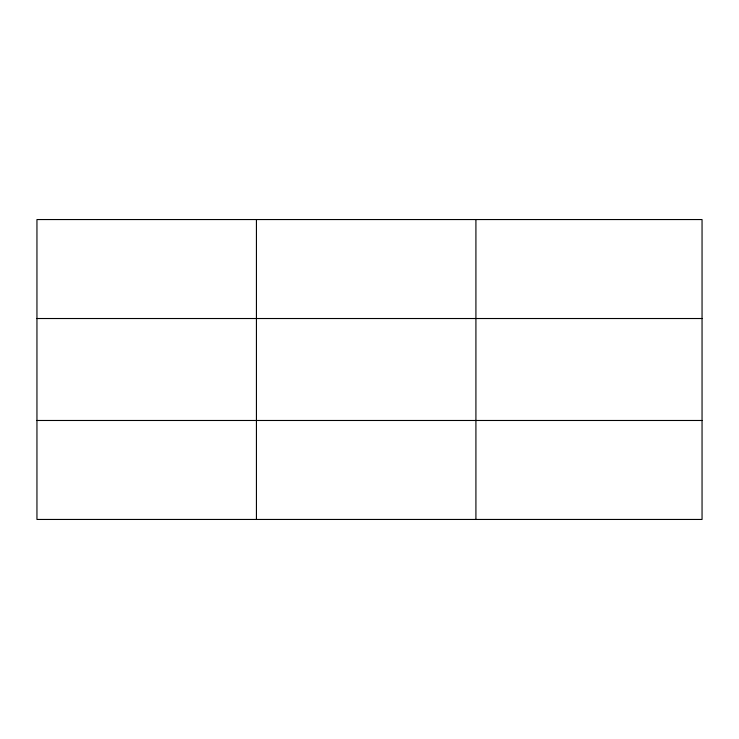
<?xml version="1.0" encoding="UTF-8"?>
<svg xmlns="http://www.w3.org/2000/svg" width="739" height="739" viewBox="0 0 739 739"><rect width="100%" height="100%" fill="white"/><g stroke="black" fill="none" stroke-linecap="round" stroke-linejoin="round"><path stroke-width="1.11" d="M702.05 420.482L702.05 519.452L36.95 519.452L36.95 219.548L702.05 219.548L702.05 420.482L36.95 420.482M36.95 318.518L702.05 318.518M475.916 219.548L475.916 519.452M256.433 219.548L256.433 519.452"/></g></svg>
